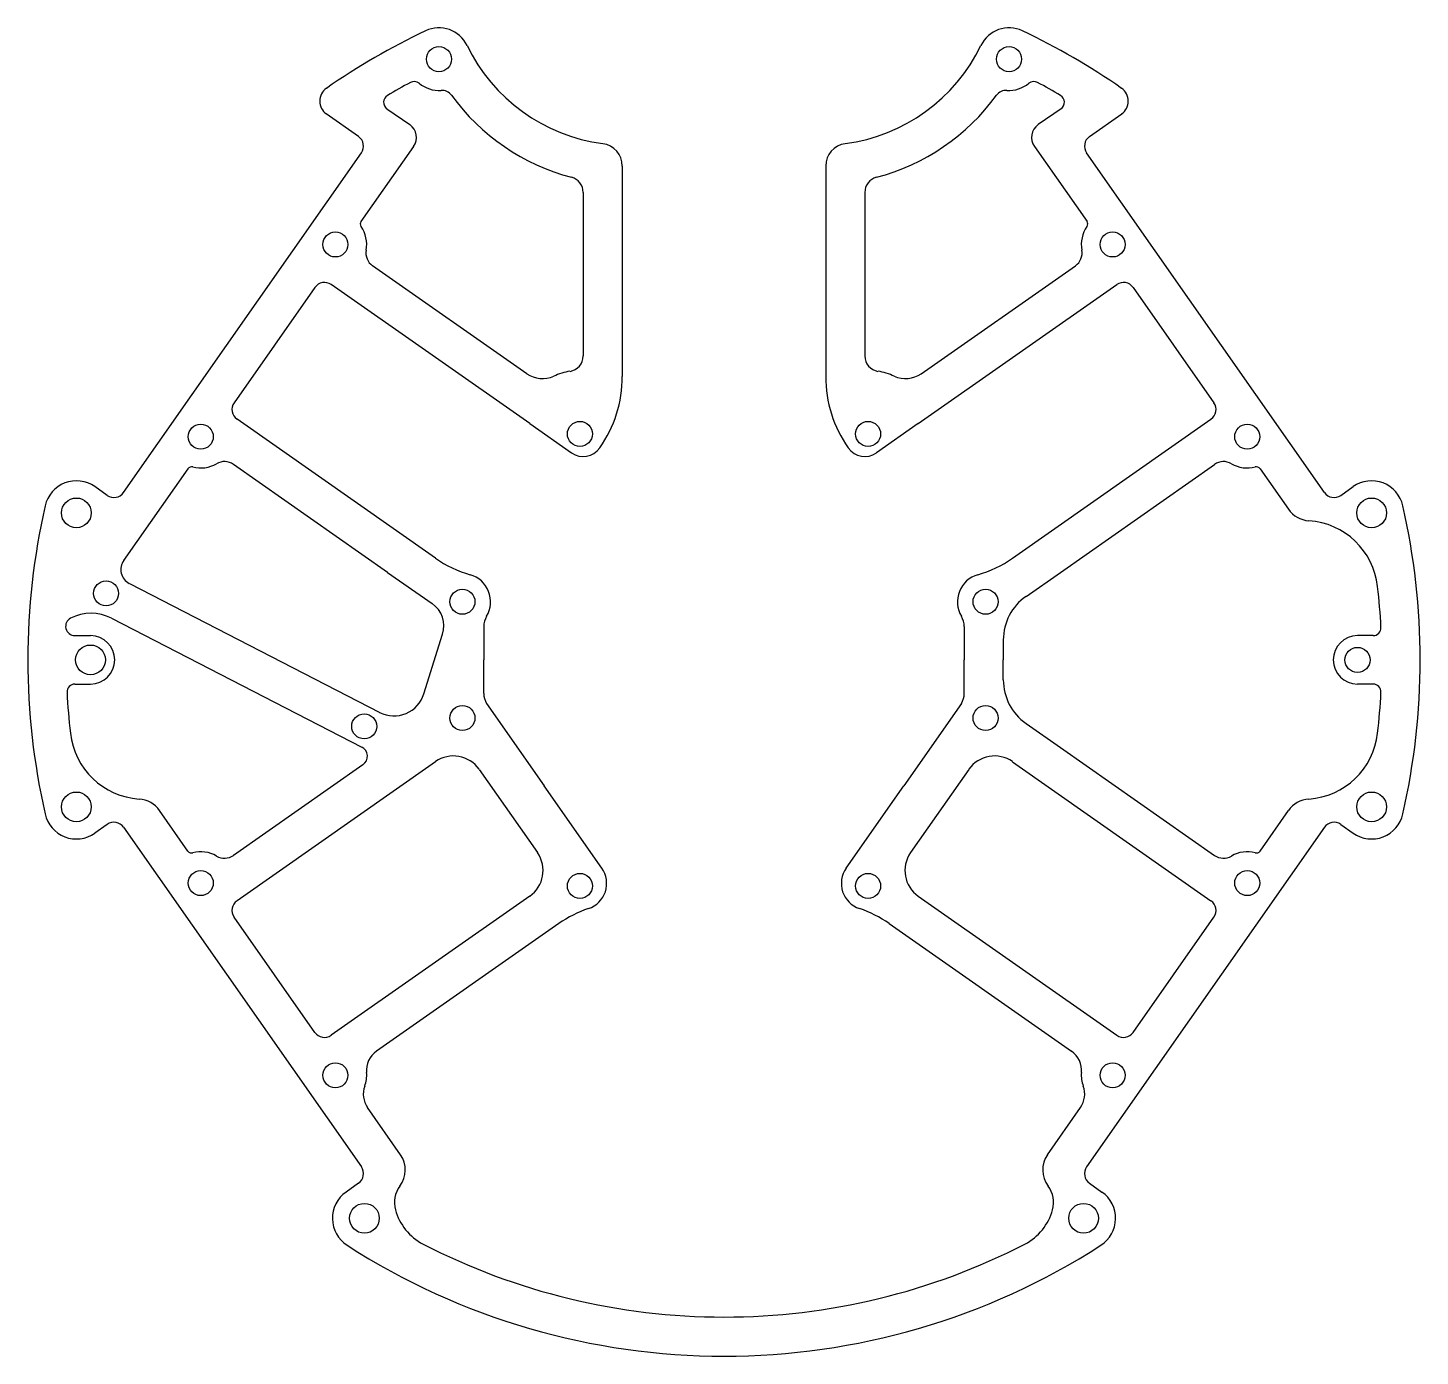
# Model space of a CAD drawing. Extents: x -89 to 89, y -89 to 81.
import ezdxf

# ---------------------------------------------------------------- set-up
doc = ezdxf.new("R2010")
doc.units = 0
doc.layers.add('MODELSKETCH_VISIBLE', color=7, linetype='CONTINUOUS')

msp = doc.modelspace()

# ---------------------------------------------------------------- linework, layer by layer
at = {"layer": 'MODELSKETCH_VISIBLE'}
for p, q in [((-46.73, 66.9), (-50.84, 69.78)), ((-43.1, 70.46), (-40.18, 68.42)), ((43.1, 70.46), (40.18, 68.42)), ((46.73, 66.9), (50.84, 69.78)), ((-76.76, 21.4), (-46.36, 64.81)), ((-39.69, 65.63), (-46.41, 56.04)), ((39.69, 65.63), (46.41, 56.04)), ((76.76, 21.4), (46.36, 64.81)), ((-13, 63.13), (-13, 36.23)), ((13, 63.13), (13, 36.23)), ((-18, 59.76), (-18, 38.86)), ((18, 59.76), (18, 38.86)), ((-25.22, 36.58), (-44.93, 50.38)), ((25.22, 36.58), (44.93, 50.38)), ((-52.31, 47.61), (-62.63, 32.87)), ((-24.84, 30.21), (-50.22, 47.98)), ((24.84, 30.21), (50.22, 47.98)), ((52.31, 47.61), (62.63, 32.87)), ((-36.88, 13.01), (-62.26, 30.78)), ((36.88, 13.01), (62.26, 30.78)), ((-24.84, 30.21), (-19.5, 26.47)), ((24.84, 30.21), (19.5, 26.47)), ((-43, 11.19), (-62.71, 24.99)), ((43, 11.19), (62.71, 24.99)), ((-68.53, 24.44), (-76.75, 12.7)), ((68.53, 24.44), (72.16, 19.26)), ((-78.85, 21.03), (-80.44, 22.15)), ((78.85, 21.03), (80.44, 22.15)), ((-43, 11.19), (-37.3, 7.2)), ((38.61, 8.12), (43, 11.19)), ((-76.02, 9.78), (-44.02, -6.71)), ((-78.31, 5.33), (-46.31, -11.15)), ((-30.71, 4.28), (-30.71, 0)), ((30.71, 4.28), (30.71, 0)), ((-82.99, 3.1), (-80.99, 3.1)), ((-38.37, -4.35), (-35.97, 3.28)), ((35.71, 2.55), (35.71, 0)), ((82.99, 3.1), (80.99, 3.1)), ((-30.71, -4.28), (-30.71, 0)), ((30.71, -4.28), (30.71, 0)), ((35.71, -2.55), (35.71, 0)), ((-82.99, -3.1), (-80.99, -3.1)), ((82.99, -3.1), (80.99, -3.1)), ((-30.36, -5.57), (-22.99, -16.1)), ((30.36, -5.57), (22.99, -16.1)), ((38.61, -8.12), (43, -11.19)), ((43, -11.19), (62.71, -24.99)), ((-46.16, -13.4), (-62.71, -24.99)), ((-36.88, -13.01), (-62.26, -30.78)), ((-31.31, -13.99), (-23.85, -24.64)), ((31.31, -13.99), (23.85, -24.64)), ((36.88, -13.01), (62.26, -30.78)), ((-15.62, -26.62), (-22.99, -16.1)), ((15.62, -26.62), (22.99, -16.1)), ((-68.53, -24.44), (-72.16, -19.26)), ((68.53, -24.44), (72.16, -19.26)), ((-78.85, -21.03), (-80.44, -22.15)), ((78.85, -21.03), (80.44, -22.15)), ((-76.76, -21.4), (-46.36, -64.81)), ((76.76, -21.4), (46.36, -64.81)), ((-24.84, -30.21), (-50.22, -47.98)), ((24.84, -30.21), (50.22, -47.98)), ((-52.31, -47.61), (-62.63, -32.87)), ((-21.12, -33.71), (-44.43, -50.03)), ((21.12, -33.71), (44.43, -50.03)), ((52.31, -47.61), (62.63, -32.87)), ((-41.35, -63.25), (-45.57, -57.23)), ((41.35, -63.25), (45.57, -57.23)), ((-46.73, -66.9), (-48.32, -68.02)), ((46.73, -66.9), (48.32, -68.02))]:
    msp.add_line(p, q, dxfattribs=at)
for centre, radius in [((-36.44, 76.79), 1.6), ((36.44, 76.79), 1.6), ((-49.68, 53.1), 1.6), ((49.68, 53.1), 1.6), ((-18.42, 28.89), 1.6), ((18.42, 28.89), 1.6), ((-66.89, 28.53), 1.6), ((66.89, 28.53), 1.6), ((-82.8, 18.79), 1.9), ((82.8, 18.79), 1.9), ((-79, 8.5), 1.6), ((-33.44, 7.43), 1.6), ((33.44, 7.43), 1.6), ((-80.99, 0), 1.9), ((80.99, 0), 1.6), ((-46, -8.5), 1.6), ((-33.44, -7.43), 1.6), ((33.44, -7.43), 1.6), ((-82.8, -18.79), 1.9), ((82.8, -18.79), 1.9), ((-66.89, -28.53), 1.6), ((-18.42, -28.89), 1.6), ((18.42, -28.89), 1.6), ((66.89, -28.53), 1.6), ((-49.68, -53.1), 1.6), ((49.68, -53.1), 1.6), ((-45.97, -71.38), 1.9), ((45.97, -71.38), 1.9)]:
    msp.add_circle(centre, radius, dxfattribs=at)
for centre, radius, start, end in [((0, 0), 89, 115.3884, 124.8287), ((-36.44, 76.79), 4, 25.8688, 115.3884), ((36.44, 76.79), 4, 64.6116, 154.1312), ((0, 0), 89, 55.1713, 64.6116), ((-12.5, 88.4), 22.61, 205.8688, 262.3754), ((12.5, 88.4), 22.61, 277.6246, 334.1312), ((-49.69, 71.42), 2, 124.8287, 235), ((0, 0), 84, 118.5148, 120.8179), ((-39.62, 72.93), 1, 50.5205, 118.5148), ((-36.44, 76.79), 4, 230.5205, 273.9955), ((36.44, 76.79), 4, 266.0045, 309.4795), ((39.62, 72.93), 1, 61.4852, 129.4795), ((0, 0), 84, 59.1821, 61.4852), ((49.69, 71.42), 2, 305, 55.1713), ((-42.52, 71.28), 1, 120.8179, 235), ((-36.06, 71.3), 1.5, 35.9669, 93.9955), ((-12.5, 88.4), 27.61, 215.9669, 255.3278), ((12.5, 88.4), 27.61, 284.6722, 324.0331), ((36.06, 71.3), 1.5, 86.0045, 144.0331), ((42.52, 71.28), 1, 305, 59.1821), ((-41.32, 66.78), 2, 325, 55), ((41.32, 66.78), 2, 125, 215), ((-47.59, 65.67), 1.5, 325, 55), ((-15.88, 63.13), 2.88, 0, 82.3754), ((15.88, 63.13), 2.88, 97.6246, 180), ((47.59, 65.67), 1.5, 125, 215), ((-20, 59.76), 2, 0, 75.3278), ((20, 59.76), 2, 104.6722, 180), ((-45.95, 55.72), 0.559, 145, 215), ((-49.68, 53.1), 4, 349.6243, 35), ((49.68, 53.1), 4, 145, 190.3757), ((45.95, 55.72), 0.559, 325, 35), ((-43.78, 52.02), 2, 169.6243, 235), ((43.78, 52.02), 2, 305, 10.3757), ((-51.08, 46.75), 1.5, 55, 145), ((51.08, 46.75), 1.5, 35, 125), ((-20, 38.86), 2, 279.0229, 0), ((20, 38.86), 2, 180, 260.9771), ((-23.21, 39.45), 3.5, 235, 294.428), ((-18.42, 28.89), 8.1, 99.0229, 114.428), ((-28.91, 36.23), 15.91, 325, 0), ((28.91, 36.23), 15.91, 180, 215), ((18.42, 28.89), 8.1, 65.572, 80.9771), ((23.21, 39.45), 3.5, 245.572, 305), ((-61.4, 32.01), 1.5, 145, 235), ((61.4, 32.01), 1.5, 305, 35), ((-18.01, 28.6), 2.6, 235, 325), ((18.01, 28.6), 2.6, 215, 305), ((-66.89, 28.53), 4, 255, 300.3757), ((-63.86, 23.35), 2, 55, 120.3757), ((63.86, 23.35), 2, 59.6243, 125), ((66.89, 28.53), 4, 239.6243, 285), ((-68.07, 24.12), 0.559, 75, 145), ((68.07, 24.12), 0.559, 35, 105), ((-82.8, 18.79), 4.1, 55, 167.2155), ((-77.99, 22.26), 1.5, 235, 325), ((77.99, 22.26), 1.5, 215, 305), ((82.8, 18.79), 4.1, 12.7845, 125), ((0, 0), 89, 167.2155, 180), ((0, 0), 89, 0, 12.7845), ((74.99, 21.24), 3.46, 215, 266.1503), ((74.12, 8.31), 9.5, 6.397, 86.1503), ((-75.11, 11.56), 2, 145, 242.7447), ((-28.28, 25.29), 15, 235, 253.8732), ((28.28, 25.29), 15, 286.1268, 305), ((-33.44, 7.43), 3.6, 329, 73.8732), ((33.44, 7.43), 3.6, 106.1268, 211), ((0, 0), 84.09, 2.8284, 6.397), ((-39.31, 4.33), 3.5, 342.4955, 55), ((42.51, 2.55), 6.8, 125, 180), ((-80.92, 0.27), 5.69, 62.7447, 117.2553), ((-28.21, 4.28), 2.5, 149, 180), ((28.21, 4.28), 2.5, 0, 31), ((-82.99, 4.28), 1.18, 117.2553, 270), ((82.99, 4.1), 1, 270, 2.8284), ((-80.99, 0), 3.1, 270, 90), ((80.99, 0), 3.1, 90, 270), ((0, 0), 89, 180, 192.7845), ((0, 0), 89, 347.2155, 0), ((-82.99, -4.1), 1, 90, 182.8284), ((42.51, -2.55), 6.8, 180, 235), ((82.99, -4.1), 1, 357.1716, 90), ((0, 0), 84.09, 182.8284, 186.397), ((-42.19, -3.15), 4, 242.7447, 342.4955), ((-28.21, -4.28), 2.5, 180, 211), ((28.21, -4.28), 2.5, 329, 0), ((0, 0), 84.09, 353.603, 357.1716), ((-74.12, -8.31), 9.5, 186.397, 266.1503), ((74.12, -8.31), 9.5, 273.8497, 353.603), ((-46.91, -12.32), 1.32, 305, 62.7447), ((-34.59, -16.28), 4, 35, 125), ((34.59, -16.28), 4, 55, 145), ((-74.99, -21.24), 3.46, 35, 86.1503), ((74.99, -21.24), 3.46, 93.8497, 145), ((-82.8, -18.79), 4.1, 192.7845, 305), ((-77.99, -22.26), 1.5, 35, 125), ((77.99, -22.26), 1.5, 55, 145), ((82.8, -18.79), 4.1, 235, 347.2155), ((-68.07, -24.12), 0.559, 215, 285), ((-66.89, -28.53), 4, 59.6243, 105), ((-27.13, -26.93), 4, 305, 35), ((27.13, -26.93), 4, 145, 235), ((66.89, -28.53), 4, 75, 120.3757), ((68.07, -24.12), 0.559, 255, 325), ((-63.86, -23.35), 2, 239.6243, 305), ((-18.4, -28.57), 3.4, 288.6432, 35), ((18.4, -28.57), 3.4, 145, 251.3568), ((63.86, -23.35), 2, 235, 300.3757), ((-61.4, -32.01), 1.5, 125, 215), ((-12.52, -46), 15, 108.6432, 125), ((12.52, -46), 15, 55, 71.3568), ((61.4, -32.01), 1.5, 325, 55), ((-51.08, -46.75), 1.5, 215, 305), ((51.08, -46.75), 1.5, 235, 325), ((-42.71, -52.49), 3, 125, 185), ((42.71, -52.49), 3, 355, 55), ((-49.68, -53.1), 4, 339.8499, 5), ((49.68, -53.1), 4, 175, 200.1501), ((-43.11, -55.51), 3, 159.8499, 215), ((43.11, -55.51), 3, 325, 20.1501), ((-44.14, -65.2), 3.4, 322.8181, 35), ((44.14, -65.2), 3.4, 145, 217.1819), ((-47.59, -65.67), 1.5, 305, 35), ((47.59, -65.67), 1.5, 145, 235), ((-38.64, -69.37), 3.5, 142.8181, 195.2863), ((38.64, -69.37), 3.5, 344.7137, 37.1819), ((-45.97, -71.38), 4.1, 125, 237.2155), ((45.97, -71.38), 4.1, 302.7845, 55), ((-35.26, -68.45), 7, 195.2863, 242.7432), ((35.26, -68.45), 7, 297.2568, 344.7137), ((0, 0), 84, 242.7432, 270), ((0, 0), 84, 270, 297.2568), ((0, 0), 89, 237.2155, 302.7845)]:
    msp.add_arc(centre, radius, start, end, dxfattribs=at)

doc.saveas('drawing.dxf')
